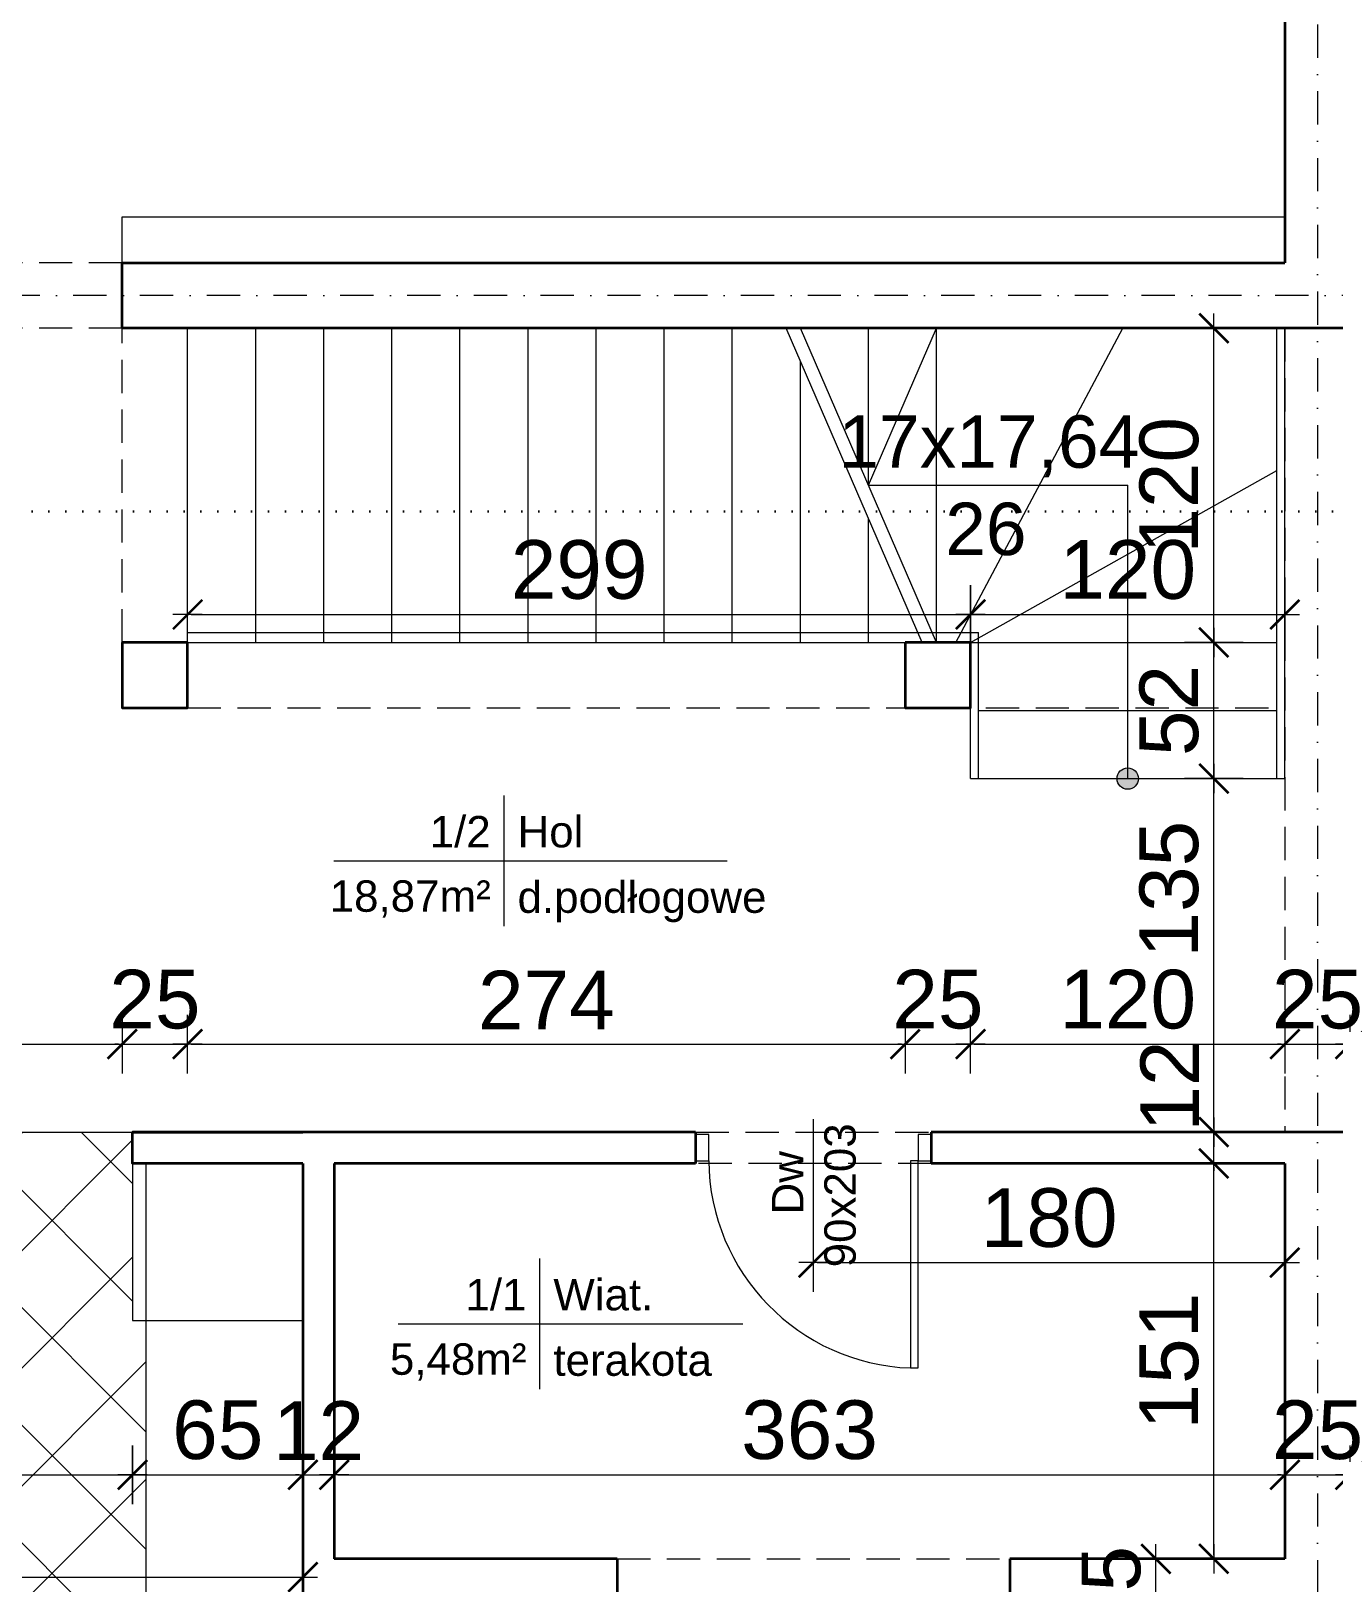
# Model space of a CAD drawing. Header units: millimetres. Extents: x -13512 to 8923, y -6533 to 5096.
# Drawn here: x 3405 to 3902, y 3309 to 3902 of the extents above; entities that cross this region are included whole.
import ezdxf

# ---------------------------------------------------------------- set-up
doc = ezdxf.new("R2010")
doc.units = ezdxf.units.MM
for name, pattern in [('DASHDOT', [25.4, 12.7, -6.35, 0, -6.35]), ('DASHED', [19.05, 12.7, -6.35]), ('DOT', [6.35, 0, -6.35])]:
    doc.linetypes.add(name, pattern=pattern)
doc.layers.get('0').update_dxf_attribs({"lineweight": 0})
doc.layers.add('A-meble', color=7, linetype='Continuous', lineweight=5, true_color=0x8a8a8a)
for name, color, linetype, lineweight in [('A-murowane', 3, 'Continuous', 35), ('A-osie', 7, 'DASHDOT', 5), ('A-pod', 6, 'DASHED', 15), ('A-schody', 2, 'Continuous', 5), ('A-stolarka', 1, 'Continuous', 5), ('A17_OPIS_WARSTW', 22, 'Continuous', 9), ('B-linia przekrojowa', 255, 'DOT', 30), ('B-opis', 7, 'Continuous', 0)]:
    doc.layers.add(name, color=color, linetype=linetype, lineweight=lineweight)
doc.styles.get("Standard").update_dxf_attribs({"font": 'arial.ttf'})
doc.dimstyles.new('PM-100', dxfattribs={"dimscale": 2.8, "dimtxt": 8, "dimasz": 0.5, "dimexe": 0, "dimexo": 0, "dimgap": 2, "dimtad": 1, "dimdec": 1, "dimrnd": 0.1, "dimzin": 13, "dimdsep": 46, "dimtxsty": 'Standard', "dimblk": 'Q', "dimcen": 0, "dimse1": 1, "dimse2": 1, "dimclrd": 256, "dimclre": 251, "dimclrt": 41, "dimadec": 1, "dimazin": 0, "dimtfac": 1, "dimtdec": 1, "dimtix": 1, "dimtmove": 1, "dimatfit": 0, "dimldrblk": 'NONE', "dimfxl": 1, "dimtolj": 1, "dimtzin": 13, "dimlwd": -1, "dimlwe": 0, "dimarcsym": 0})

# ---------------------------------------------------------------- blocks, each defined once
blk = doc.blocks.new('A$C1DD639F3')
at = {"layer": 'B-opis'}
blk.add_line((40, -40.1), (40, 10.87), dxfattribs=at)
at = {"layer": 'B-opis', "insert": (24.12, -25.48), "char_height": 12, "attachment_point": 1, "rotation": 90}
blk.add_mtext_dynamic_manual_height_columns('Dw\\P\\pi-20.199;90x203', width=13.1429, gutter_width=12.5, heights=[0], dxfattribs=at)
blk = doc.blocks.new('Q')
for p, q in [((0, 8), (0, -8)), ((-4, 0), (4, 0))]:
    blk.add_line(p, q)
at = {"const_width": 0.7}
blk.add_lwpolyline([(4, 4), (-4, -4)], dxfattribs=at)
blk = doc.blocks.new('*D51')
at = {"layer": 'A17_OPIS_WARSTW', "transparency": 16777216}
blk.add_line((3704.72, 3431.42), (3881.92, 3431.42), dxfattribs=at)
at = {"layer": 'Defpoints', "color": 0, "transparency": 16777216}
for p in [(3703.32, 3435.19), (3883.32, 3435.19), (3883.32, 3431.42)]:
    blk.add_point(p, dxfattribs=at)
at = {"layer": 'A17_OPIS_WARSTW', "transparency": 16777216, "xscale": 1.4, "yscale": 1.4, "zscale": 1.4, "rotation": 180}
blk.add_blockref('Q', (3703.32, 3431.42), dxfattribs=at)
at = {"layer": 'A17_OPIS_WARSTW', "transparency": 16777216, "xscale": 1.4, "yscale": 1.4, "zscale": 1.4}
blk.add_blockref('Q', (3883.32, 3431.42), dxfattribs=at)
at = {"layer": 'A17_OPIS_WARSTW', "color": 41, "transparency": 16777216, "insert": (3793.32, 3448.46), "char_height": 22.4, "attachment_point": 5}
blk.add_mtext('\\A1;180', dxfattribs=at)
blk = doc.blocks.new('_None')
blk = doc.blocks.new('*D52')
at = {"layer": 'A17_OPIS_WARSTW', "transparency": 16777216}
blk.add_line((3856.2, 3319.69), (3856.2, 3467.89), dxfattribs=at)
at = {"layer": 'Defpoints', "color": 0, "transparency": 16777216}
for p in [(3856.2, 3469.29), (3883.32, 3469.29), (3883.32, 3318.29)]:
    blk.add_point(p, dxfattribs=at)
at = {"layer": 'A17_OPIS_WARSTW', "transparency": 16777216, "xscale": 1.4, "yscale": 1.4, "zscale": 1.4}
for p, rotation in [((3856.2, 3469.29), 90), ((3856.2, 3318.29), 270)]:
    blk.add_blockref('Q', p, dxfattribs=dict(at, rotation=rotation))
at = {"layer": 'A17_OPIS_WARSTW', "color": 41, "transparency": 16777216, "insert": (3839.17, 3393.79), "char_height": 22.4, "attachment_point": 5, "rotation": 90}
blk.add_mtext('\\A1;151', dxfattribs=at)
blk = doc.blocks.new('*D53')
at = {"layer": 'A17_OPIS_WARSTW', "transparency": 16777216}
for p, q in [((3856.2, 3482.69), (3856.2, 3484.09)), ((3856.2, 3469.29), (3856.2, 3481.29)), ((3856.2, 3467.89), (3856.2, 3466.49))]:
    blk.add_line(p, q, dxfattribs=at)
at = {"layer": 'Defpoints', "color": 0, "transparency": 16777216}
for p in [(3856.2, 3481.29), (3856.2, 3481.29), (3883.32, 3469.29)]:
    blk.add_point(p, dxfattribs=at)
at = {"layer": 'A17_OPIS_WARSTW', "transparency": 16777216, "xscale": 1.4, "yscale": 1.4, "zscale": 1.4}
for p, rotation in [((3856.2, 3481.29), 270), ((3856.2, 3469.29), 90)]:
    blk.add_blockref('Q', p, dxfattribs=dict(at, rotation=rotation))
at = {"layer": 'A17_OPIS_WARSTW', "color": 41, "transparency": 16777216, "insert": (3839.36, 3498.83), "char_height": 22.4, "attachment_point": 5, "rotation": 90}
blk.add_mtext('\\A1;12', dxfattribs=at)
blk = doc.blocks.new('*D54')
at = {"layer": 'A17_OPIS_WARSTW', "transparency": 16777216}
blk.add_line((3856.2, 3482.69), (3856.2, 3614.89), dxfattribs=at)
at = {"layer": 'Defpoints', "color": 0, "transparency": 16777216}
for p in [(3856.2, 3616.29), (3856.2, 3616.29), (3856.2, 3481.29)]:
    blk.add_point(p, dxfattribs=at)
at = {"layer": 'A17_OPIS_WARSTW', "transparency": 16777216, "xscale": 1.4, "yscale": 1.4, "zscale": 1.4}
for p, rotation in [((3856.2, 3616.29), 90), ((3856.2, 3481.29), 270)]:
    blk.add_blockref('Q', p, dxfattribs=dict(at, rotation=rotation))
at = {"layer": 'A17_OPIS_WARSTW', "color": 41, "transparency": 16777216, "insert": (3839.16, 3574.05), "char_height": 22.4, "attachment_point": 5, "rotation": 90}
blk.add_mtext('\\A1;135', dxfattribs=at)
blk = doc.blocks.new('*D55')
at = {"layer": 'A17_OPIS_WARSTW', "transparency": 16777216}
blk.add_line((3856.2, 3617.69), (3856.2, 3666.89), dxfattribs=at)
at = {"layer": 'Defpoints', "color": 0, "transparency": 16777216}
for p in [(3856.2, 3668.29), (3856.2, 3668.29), (3856.2, 3616.29)]:
    blk.add_point(p, dxfattribs=at)
at = {"layer": 'A17_OPIS_WARSTW', "transparency": 16777216, "xscale": 1.4, "yscale": 1.4, "zscale": 1.4}
for p, rotation in [((3856.2, 3668.29), 90), ((3856.2, 3616.29), 270)]:
    blk.add_blockref('Q', p, dxfattribs=dict(at, rotation=rotation))
at = {"layer": 'A17_OPIS_WARSTW', "color": 41, "transparency": 16777216, "insert": (3839.17, 3642.29), "char_height": 22.4, "attachment_point": 5, "rotation": 90}
blk.add_mtext('\\A1;52', dxfattribs=at)
blk = doc.blocks.new('*D56')
at = {"layer": 'A17_OPIS_WARSTW', "transparency": 16777216}
blk.add_line((3856.2, 3669.69), (3856.2, 3786.89), dxfattribs=at)
at = {"layer": 'Defpoints', "color": 0, "transparency": 16777216}
for p in [(3856.2, 3788.29), (3856.2, 3788.29), (3856.2, 3668.29)]:
    blk.add_point(p, dxfattribs=at)
at = {"layer": 'A17_OPIS_WARSTW', "transparency": 16777216, "xscale": 1.4, "yscale": 1.4, "zscale": 1.4}
for p, rotation in [((3856.2, 3788.29), 90), ((3856.2, 3668.29), 270)]:
    blk.add_blockref('Q', p, dxfattribs=dict(at, rotation=rotation))
at = {"layer": 'A17_OPIS_WARSTW', "color": 41, "transparency": 16777216, "insert": (3839.17, 3728.29), "char_height": 22.4, "attachment_point": 5, "rotation": 90}
blk.add_mtext('\\A1;120', dxfattribs=at)
blk = doc.blocks.new('*D59')
at = {"layer": 'A17_OPIS_WARSTW', "transparency": 16777216}
blk.add_line((3104.72, 3311.29), (3506.92, 3311.29), dxfattribs=at)
at = {"layer": 'Defpoints', "color": 0, "transparency": 16777216}
for p in [(3103.32, 3311.29), (3508.32, 3311.29), (3508.32, 3311.29)]:
    blk.add_point(p, dxfattribs=at)
at = {"layer": 'A17_OPIS_WARSTW', "transparency": 16777216, "xscale": 1.4, "yscale": 1.4, "zscale": 1.4, "rotation": 180}
blk.add_blockref('Q', (3103.32, 3311.29), dxfattribs=at)
at = {"layer": 'A17_OPIS_WARSTW', "transparency": 16777216, "xscale": 1.4, "yscale": 1.4, "zscale": 1.4}
blk.add_blockref('Q', (3508.32, 3311.29), dxfattribs=at)
at = {"layer": 'A17_OPIS_WARSTW', "color": 41, "transparency": 16777216, "insert": (3305.82, 3328.32), "char_height": 22.4, "attachment_point": 5}
blk.add_mtext('\\A1;405', dxfattribs=at)
blk = doc.blocks.new('*D60')
at = {"layer": 'A17_OPIS_WARSTW', "transparency": 16777216}
blk.add_line((3104.72, 3350.41), (3441.92, 3350.41), dxfattribs=at)
at = {"layer": 'Defpoints', "color": 0, "transparency": 16777216}
for p in [(3443.32, 3475.29), (3103.32, 3349.12), (3443.32, 3350.41)]:
    blk.add_point(p, dxfattribs=at)
at = {"layer": 'A17_OPIS_WARSTW', "transparency": 16777216, "xscale": 1.4, "yscale": 1.4, "zscale": 1.4, "rotation": 180}
blk.add_blockref('Q', (3103.32, 3350.41), dxfattribs=at)
at = {"layer": 'A17_OPIS_WARSTW', "transparency": 16777216, "xscale": 1.4, "yscale": 1.4, "zscale": 1.4}
blk.add_blockref('Q', (3443.32, 3350.41), dxfattribs=at)
at = {"layer": 'A17_OPIS_WARSTW', "color": 41, "transparency": 16777216, "insert": (3273.32, 3367.45), "char_height": 22.4, "attachment_point": 5}
blk.add_mtext('\\A1;340', dxfattribs=at)
blk = doc.blocks.new('*D61')
at = {"layer": 'A17_OPIS_WARSTW', "transparency": 16777216}
blk.add_line((3444.72, 3350.41), (3506.92, 3350.41), dxfattribs=at)
at = {"layer": 'Defpoints', "color": 0, "transparency": 16777216}
for p in [(3443.32, 3475.29), (3508.32, 3350.41), (3508.32, 3350.41)]:
    blk.add_point(p, dxfattribs=at)
at = {"layer": 'A17_OPIS_WARSTW', "transparency": 16777216, "xscale": 1.4, "yscale": 1.4, "zscale": 1.4, "rotation": 180}
blk.add_blockref('Q', (3443.32, 3350.41), dxfattribs=at)
at = {"layer": 'A17_OPIS_WARSTW', "transparency": 16777216, "xscale": 1.4, "yscale": 1.4, "zscale": 1.4}
blk.add_blockref('Q', (3508.32, 3350.41), dxfattribs=at)
at = {"layer": 'A17_OPIS_WARSTW', "color": 41, "transparency": 16777216, "insert": (3475.82, 3367.44), "char_height": 22.4, "attachment_point": 5}
blk.add_mtext('\\A1;65', dxfattribs=at)
blk = doc.blocks.new('*D62')
at = {"layer": 'A17_OPIS_WARSTW', "transparency": 16777216}
for p, q in [((3506.92, 3350.41), (3505.52, 3350.41)), ((3508.32, 3350.41), (3520.32, 3350.41)), ((3521.72, 3350.41), (3523.12, 3350.41))]:
    blk.add_line(p, q, dxfattribs=at)
at = {"layer": 'Defpoints', "color": 0, "transparency": 16777216}
for p in [(3508.32, 3350.41), (3520.32, 3350.41), (3520.32, 3350.41)]:
    blk.add_point(p, dxfattribs=at)
at = {"layer": 'A17_OPIS_WARSTW', "transparency": 16777216, "xscale": 1.4, "yscale": 1.4, "zscale": 1.4}
blk.add_blockref('Q', (3508.32, 3350.41), dxfattribs=at)
at = {"layer": 'A17_OPIS_WARSTW', "transparency": 16777216, "xscale": 1.4, "yscale": 1.4, "zscale": 1.4, "rotation": 180}
blk.add_blockref('Q', (3520.32, 3350.41), dxfattribs=at)
at = {"layer": 'A17_OPIS_WARSTW', "color": 41, "transparency": 16777216, "insert": (3514.32, 3367.25), "char_height": 22.4, "attachment_point": 5}
blk.add_mtext('\\A1;12', dxfattribs=at)
blk = doc.blocks.new('*D63')
at = {"layer": 'A17_OPIS_WARSTW', "transparency": 16777216}
blk.add_line((3521.72, 3350.41), (3881.92, 3350.41), dxfattribs=at)
at = {"layer": 'Defpoints', "color": 0, "transparency": 16777216}
for p in [(3520.32, 3350.41), (3883.32, 3350.41), (3883.32, 3350.41)]:
    blk.add_point(p, dxfattribs=at)
at = {"layer": 'A17_OPIS_WARSTW', "transparency": 16777216, "xscale": 1.4, "yscale": 1.4, "zscale": 1.4, "rotation": 180}
blk.add_blockref('Q', (3520.32, 3350.41), dxfattribs=at)
at = {"layer": 'A17_OPIS_WARSTW', "transparency": 16777216, "xscale": 1.4, "yscale": 1.4, "zscale": 1.4}
blk.add_blockref('Q', (3883.32, 3350.41), dxfattribs=at)
at = {"layer": 'A17_OPIS_WARSTW', "color": 41, "transparency": 16777216, "insert": (3701.82, 3367.45), "char_height": 22.4, "attachment_point": 5}
blk.add_mtext('\\A1;363', dxfattribs=at)
blk = doc.blocks.new('*D64')
at = {"layer": 'A17_OPIS_WARSTW', "transparency": 16777216}
for p, q in [((3881.92, 3350.41), (3880.52, 3350.41)), ((3883.32, 3350.41), (3908.32, 3350.41)), ((3909.72, 3350.41), (3911.12, 3350.41))]:
    blk.add_line(p, q, dxfattribs=at)
at = {"layer": 'Defpoints', "color": 0, "transparency": 16777216}
for p in [(3883.32, 3350.41), (3908.32, 3350.41), (3908.32, 3350.41)]:
    blk.add_point(p, dxfattribs=at)
at = {"layer": 'A17_OPIS_WARSTW', "transparency": 16777216, "xscale": 1.4, "yscale": 1.4, "zscale": 1.4}
blk.add_blockref('Q', (3883.32, 3350.41), dxfattribs=at)
at = {"layer": 'A17_OPIS_WARSTW', "transparency": 16777216, "xscale": 1.4, "yscale": 1.4, "zscale": 1.4, "rotation": 180}
blk.add_blockref('Q', (3908.32, 3350.41), dxfattribs=at)
at = {"layer": 'A17_OPIS_WARSTW', "color": 41, "transparency": 16777216, "insert": (3895.82, 3367.44), "char_height": 22.4, "attachment_point": 5}
blk.add_mtext('\\A1;25', dxfattribs=at)
blk = doc.blocks.new('*D68')
at = {"layer": 'A17_OPIS_WARSTW', "transparency": 16777216}
blk.add_line((3104.72, 3514.85), (3437.92, 3514.85), dxfattribs=at)
at = {"layer": 'Defpoints', "color": 0, "transparency": 16777216}
for p in [(3439.32, 3652.87), (3103.32, 3532.38), (3439.32, 3514.85)]:
    blk.add_point(p, dxfattribs=at)
at = {"layer": 'A17_OPIS_WARSTW', "transparency": 16777216, "xscale": 1.4, "yscale": 1.4, "zscale": 1.4, "rotation": 180}
blk.add_blockref('Q', (3103.32, 3514.85), dxfattribs=at)
at = {"layer": 'A17_OPIS_WARSTW', "transparency": 16777216, "xscale": 1.4, "yscale": 1.4, "zscale": 1.4}
blk.add_blockref('Q', (3439.32, 3514.85), dxfattribs=at)
at = {"layer": 'A17_OPIS_WARSTW', "color": 41, "transparency": 16777216, "insert": (3344.49, 3531.9), "char_height": 22.4, "attachment_point": 5}
blk.add_mtext('\\A1;336', dxfattribs=at)
blk = doc.blocks.new('*D69')
at = {"layer": 'A17_OPIS_WARSTW', "transparency": 16777216}
for p, q in [((3437.92, 3514.85), (3436.52, 3514.85)), ((3439.32, 3514.85), (3464.32, 3514.85)), ((3465.72, 3514.85), (3467.12, 3514.85))]:
    blk.add_line(p, q, dxfattribs=at)
at = {"layer": 'Defpoints', "color": 0, "transparency": 16777216}
for p in [(3439.32, 3652.87), (3464.32, 3652.87), (3464.32, 3514.85)]:
    blk.add_point(p, dxfattribs=at)
at = {"layer": 'A17_OPIS_WARSTW', "transparency": 16777216, "xscale": 1.4, "yscale": 1.4, "zscale": 1.4}
blk.add_blockref('Q', (3439.32, 3514.85), dxfattribs=at)
at = {"layer": 'A17_OPIS_WARSTW', "transparency": 16777216, "xscale": 1.4, "yscale": 1.4, "zscale": 1.4, "rotation": 180}
blk.add_blockref('Q', (3464.32, 3514.85), dxfattribs=at)
at = {"layer": 'A17_OPIS_WARSTW', "color": 41, "transparency": 16777216, "insert": (3451.82, 3531.89), "char_height": 22.4, "attachment_point": 5}
blk.add_mtext('\\A1;25', dxfattribs=at)
blk = doc.blocks.new('*D70')
at = {"layer": 'A17_OPIS_WARSTW', "transparency": 16777216}
blk.add_line((3465.72, 3514.85), (3736.92, 3514.85), dxfattribs=at)
at = {"layer": 'Defpoints', "color": 0, "transparency": 16777216}
for p in [(3464.32, 3652.87), (3738.32, 3652.87), (3738.32, 3514.85)]:
    blk.add_point(p, dxfattribs=at)
at = {"layer": 'A17_OPIS_WARSTW', "transparency": 16777216, "xscale": 1.4, "yscale": 1.4, "zscale": 1.4, "rotation": 180}
blk.add_blockref('Q', (3464.32, 3514.85), dxfattribs=at)
at = {"layer": 'A17_OPIS_WARSTW', "transparency": 16777216, "xscale": 1.4, "yscale": 1.4, "zscale": 1.4}
blk.add_blockref('Q', (3738.32, 3514.85), dxfattribs=at)
at = {"layer": 'A17_OPIS_WARSTW', "color": 41, "transparency": 16777216, "insert": (3601.32, 3531.7), "char_height": 22.4, "attachment_point": 5}
blk.add_mtext('\\A1;274', dxfattribs=at)
blk = doc.blocks.new('*D71')
at = {"layer": 'A17_OPIS_WARSTW', "transparency": 16777216}
for p, q in [((3736.92, 3514.85), (3735.52, 3514.85)), ((3738.32, 3514.85), (3763.32, 3514.85)), ((3764.72, 3514.85), (3766.12, 3514.85))]:
    blk.add_line(p, q, dxfattribs=at)
at = {"layer": 'Defpoints', "color": 0, "transparency": 16777216}
for p in [(3738.32, 3652.87), (3763.32, 3652.87), (3763.32, 3514.85)]:
    blk.add_point(p, dxfattribs=at)
at = {"layer": 'A17_OPIS_WARSTW', "transparency": 16777216, "xscale": 1.4, "yscale": 1.4, "zscale": 1.4}
blk.add_blockref('Q', (3738.32, 3514.85), dxfattribs=at)
at = {"layer": 'A17_OPIS_WARSTW', "transparency": 16777216, "xscale": 1.4, "yscale": 1.4, "zscale": 1.4, "rotation": 180}
blk.add_blockref('Q', (3763.32, 3514.85), dxfattribs=at)
at = {"layer": 'A17_OPIS_WARSTW', "color": 41, "transparency": 16777216, "insert": (3750.82, 3531.89), "char_height": 22.4, "attachment_point": 5}
blk.add_mtext('\\A1;25', dxfattribs=at)
blk = doc.blocks.new('*D72')
at = {"layer": 'A17_OPIS_WARSTW', "transparency": 16777216}
blk.add_line((3764.72, 3514.85), (3881.92, 3514.85), dxfattribs=at)
at = {"layer": 'Defpoints', "color": 0, "transparency": 16777216}
for p in [(3763.32, 3652.87), (3883.32, 3625.87), (3883.32, 3514.85)]:
    blk.add_point(p, dxfattribs=at)
at = {"layer": 'A17_OPIS_WARSTW', "transparency": 16777216, "xscale": 1.4, "yscale": 1.4, "zscale": 1.4, "rotation": 180}
blk.add_blockref('Q', (3763.32, 3514.85), dxfattribs=at)
at = {"layer": 'A17_OPIS_WARSTW', "transparency": 16777216, "xscale": 1.4, "yscale": 1.4, "zscale": 1.4}
blk.add_blockref('Q', (3883.32, 3514.85), dxfattribs=at)
at = {"layer": 'A17_OPIS_WARSTW', "color": 41, "transparency": 16777216, "insert": (3823.32, 3531.89), "char_height": 22.4, "attachment_point": 5}
blk.add_mtext('\\A1;120', dxfattribs=at)
blk = doc.blocks.new('*D73')
at = {"layer": 'A17_OPIS_WARSTW', "transparency": 16777216}
for p, q in [((3881.92, 3514.85), (3880.52, 3514.85)), ((3883.32, 3514.85), (3908.32, 3514.85)), ((3909.72, 3514.85), (3911.12, 3514.85))]:
    blk.add_line(p, q, dxfattribs=at)
at = {"layer": 'Defpoints', "color": 0, "transparency": 16777216}
for p in [(3883.32, 3625.87), (3908.32, 3625.87), (3908.32, 3514.85)]:
    blk.add_point(p, dxfattribs=at)
at = {"layer": 'A17_OPIS_WARSTW', "transparency": 16777216, "xscale": 1.4, "yscale": 1.4, "zscale": 1.4}
blk.add_blockref('Q', (3883.32, 3514.85), dxfattribs=at)
at = {"layer": 'A17_OPIS_WARSTW', "transparency": 16777216, "xscale": 1.4, "yscale": 1.4, "zscale": 1.4, "rotation": 180}
blk.add_blockref('Q', (3908.32, 3514.85), dxfattribs=at)
at = {"layer": 'A17_OPIS_WARSTW', "color": 41, "transparency": 16777216, "insert": (3895.82, 3531.89), "char_height": 22.4, "attachment_point": 5}
blk.add_mtext('\\A1;25', dxfattribs=at)
blk = doc.blocks.new('*D84')
at = {"layer": 'A17_OPIS_WARSTW', "transparency": 16777216}
blk.add_line((3834.07, 3274.69), (3834.07, 3316.89), dxfattribs=at)
at = {"layer": 'Defpoints', "color": 0, "transparency": 16777216}
for p in [(3834.07, 3318.29), (3834.07, 3318.29), (3876.96, 3273.29)]:
    blk.add_point(p, dxfattribs=at)
at = {"layer": 'A17_OPIS_WARSTW', "transparency": 16777216, "xscale": 1.4, "yscale": 1.4, "zscale": 1.4}
for p, rotation in [((3834.07, 3318.29), 90), ((3834.07, 3273.29), 270)]:
    blk.add_blockref('Q', p, dxfattribs=dict(at, rotation=rotation))
at = {"layer": 'A17_OPIS_WARSTW', "color": 41, "transparency": 16777216, "insert": (3817.08, 3305.79), "char_height": 22.4, "attachment_point": 5, "rotation": 90}
blk.add_mtext('\\A1;45', dxfattribs=at)
blk = doc.blocks.new('*D87')
at = {"layer": 'A17_OPIS_WARSTW', "transparency": 16777216}
blk.add_line((3465.72, 3678.94), (3761.92, 3678.94), dxfattribs=at)
at = {"layer": 'Defpoints', "color": 0, "transparency": 16777216}
for p in [(3763.32, 3678.94), (3464.32, 3668.29), (3763.32, 3668.29)]:
    blk.add_point(p, dxfattribs=at)
at = {"layer": 'A17_OPIS_WARSTW', "transparency": 16777216, "xscale": 1.4, "yscale": 1.4, "zscale": 1.4, "rotation": 180}
blk.add_blockref('Q', (3464.32, 3678.94), dxfattribs=at)
at = {"layer": 'A17_OPIS_WARSTW', "transparency": 16777216, "xscale": 1.4, "yscale": 1.4, "zscale": 1.4}
blk.add_blockref('Q', (3763.32, 3678.94), dxfattribs=at)
at = {"layer": 'A17_OPIS_WARSTW', "color": 41, "transparency": 16777216, "insert": (3613.82, 3695.98), "char_height": 22.4, "attachment_point": 5}
blk.add_mtext('\\A1;299', dxfattribs=at)
blk = doc.blocks.new('*D88')
at = {"layer": 'A17_OPIS_WARSTW', "transparency": 16777216}
blk.add_line((3764.72, 3678.94), (3881.92, 3678.94), dxfattribs=at)
at = {"layer": 'Defpoints', "color": 0, "transparency": 16777216}
for p in [(3883.32, 3678.94), (3883.32, 3678.94), (3763.32, 3668.29)]:
    blk.add_point(p, dxfattribs=at)
at = {"layer": 'A17_OPIS_WARSTW', "transparency": 16777216, "xscale": 1.4, "yscale": 1.4, "zscale": 1.4, "rotation": 180}
blk.add_blockref('Q', (3763.32, 3678.94), dxfattribs=at)
at = {"layer": 'A17_OPIS_WARSTW', "transparency": 16777216, "xscale": 1.4, "yscale": 1.4, "zscale": 1.4}
blk.add_blockref('Q', (3883.32, 3678.94), dxfattribs=at)
at = {"layer": 'A17_OPIS_WARSTW', "color": 41, "transparency": 16777216, "insert": (3823.32, 3695.98), "char_height": 22.4, "attachment_point": 5}
blk.add_mtext('\\A1;120', dxfattribs=at)
blk = doc.blocks.new('A$C7E556D42')
at = {"layer": 'B-linia przekrojowa'}
blk.add_line((-2027.47, -800), (-272.53, -800), dxfattribs=at)

msp = doc.modelspace()

# ---------------------------------------------------------------- hatches: boundary and pattern name
at = {"layer": 'A-meble'}
h = msp.add_hatch(dxfattribs=at)
h.set_pattern_fill('NET', color=256, scale=10, angle=45)
h.set_pattern_definition([(45, (0, 214.62), (-22.45064, 22.45064), []), (135, (0, 214.62), (-22.45064, -22.45064), [])])
h.paths.add_polyline_path([(3163.32, 3481.29), (3443.32, 3481.29), (3443.32, 3409.29), (3448.32, 3409.29), (3448.32, 3273.29), (3163.32, 3273.29)])
edge = h.paths.add_edge_path(flags=16)
edge.add_line((3303.32, 3481.29), (3443.32, 3481.29))
at = {"layer": 'A-schody', "ltscale": 0.8}
h = msp.add_hatch(color=256, dxfattribs=at)
h.dxf.hatch_style = 1
edge = h.paths.add_edge_path()
edge.add_arc((3823.32, 3616.29), 4.09, 0, 360)

# ---------------------------------------------------------------- linework, layer by layer
at = {"layer": 'A-meble'}
for p, q in [((3303.32, 3481.29), (3443.32, 3481.29)), ((3448.32, 3469.29), (3448.32, 3273.29))]:
    msp.add_line(p, q, dxfattribs=at)
for points in [[(3439.32, 3813.29), (3439.32, 3830.79), (3883.32, 3830.79)], [(3443.32, 3469.29), (3443.32, 3409.29), (3508.32, 3409.29)]]:
    msp.add_lwpolyline(points, dxfattribs=at)
at = {"layer": 'A-murowane'}
for p, q in [((3883.32, 4223.29), (3883.32, 3813.29)), ((3439.32, 3813.29), (3883.32, 3813.29)), ((3439.32, 3788.29), (3439.32, 3813.29)), ((3941.32, 3788.29), (3439.32, 3788.29)), ((3658.32, 3481.29), (3443.32, 3481.29)), ((3658.32, 3481.29), (3658.32, 3469.29)), ((3938.32, 3481.29), (3748.32, 3481.29)), ((3748.32, 3481.29), (3748.32, 3469.29)), ((3508.32, 3469.29), (3508.32, 3213.29)), ((3520.32, 3469.29), (3520.32, 3318.29)), ((3658.32, 3469.29), (3520.32, 3469.29)), ((3883.32, 3469.29), (3748.32, 3469.29)), ((3883.32, 3469.29), (3883.32, 3318.29)), ((3628.32, 3318.29), (3520.32, 3318.29)), ((3628.32, 3318.29), (3628.32, 3293.29)), ((3778.32, 3318.29), (3778.32, 3293.29)), ((3883.32, 3318.29), (3778.32, 3318.29))]:
    msp.add_line(p, q, dxfattribs=at)
for points in [[(3439.32, 3668.29), (3439.32, 3643.29), (3464.32, 3643.29), (3464.32, 3668.29)], [(3738.32, 3668.29), (3738.32, 3643.29), (3763.32, 3643.29), (3763.32, 3668.29)]]:
    msp.add_lwpolyline(points, close=True, dxfattribs=at)
msp.add_lwpolyline([(3508.32, 3469.29), (3443.32, 3469.29), (3443.32, 3481.29), (3508.32, 3481.29)], dxfattribs=at)
at = {"layer": 'A-osie'}
for p, q in [((3895.82, 4235.79), (3895.82, 3200.79)), ((4325.82, 3800.79), (3090.82, 3800.79))]:
    msp.add_line(p, q, dxfattribs=at)
at = {"layer": 'A-pod'}
for p, q in [((3439.32, 3813.29), (3103.32, 3813.29)), ((3439.32, 3788.29), (3103.32, 3788.29)), ((3439.32, 3668.29), (3439.32, 3788.29)), ((3464.32, 3668.29), (3464.32, 3788.29)), ((3883.32, 3788.29), (3883.32, 3481.29)), ((3464.32, 3668.29), (3883.32, 3668.29)), ((3464.32, 3643.29), (3883.32, 3643.29)), ((3658.32, 3481.29), (3748.32, 3481.29)), ((3748.32, 3469.29), (3658.32, 3469.29)), ((3628.32, 3318.29), (3778.32, 3318.29))]:
    msp.add_line(p, q, dxfattribs=at)
at = {"layer": 'A-schody'}
for p, q in [((3464.32, 3668.29), (3464.32, 3788.29)), ((3490.32, 3668.29), (3490.32, 3788.29)), ((3516.32, 3668.29), (3516.32, 3788.29)), ((3542.32, 3668.29), (3542.32, 3788.29)), ((3568.32, 3668.29), (3568.32, 3788.29)), ((3594.32, 3668.29), (3594.32, 3788.29)), ((3620.32, 3668.29), (3620.32, 3788.29)), ((3646.32, 3668.29), (3646.32, 3788.29)), ((3672.32, 3668.29), (3672.32, 3788.29)), ((3724.32, 3728.29), (3724.32, 3788.29)), ((3750.32, 3668.29), (3750.32, 3788.29)), ((3757.66, 3668.29), (3821.47, 3788.29)), ((3880.32, 3616.29), (3880.32, 3788.29)), ((3883.32, 3616.29), (3883.32, 3788.29)), ((3698.32, 3668.29), (3698.32, 3775.71)), ((3763.32, 3668.29), (3880.32, 3733.92)), ((3724.32, 3668.29), (3724.32, 3715.71)), ((3464.32, 3672.08), (3766.32, 3672.08)), ((3766.32, 3616.29), (3766.32, 3672.08)), ((3464.32, 3668.29), (3750.32, 3668.29)), ((3763.32, 3668.29), (3880.32, 3668.29)), ((3763.32, 3616.29), (3763.32, 3668.29)), ((3766.32, 3642.29), (3880.32, 3642.29)), ((3763.32, 3616.29), (3883.32, 3616.29))]:
    msp.add_line(p, q, dxfattribs=at)
at = {"layer": 'A-schody', "ltscale": 0.8}
for p, q in [((3744.87, 3668.29), (3692.87, 3788.29)), ((3750.32, 3668.29), (3698.32, 3788.29)), ((3724.32, 3728.29), (3750.32, 3788.29)), ((3724.32, 3728.29), (3823.32, 3728.29)), ((3823.32, 3616.29), (3823.32, 3728.29))]:
    msp.add_line(p, q, dxfattribs=at)
msp.add_circle((3823.32, 3616.29), 4.09, dxfattribs=at)
at = {"layer": 'A-stolarka'}
for points in [[(3663.32, 3480.29), (3658.32, 3480.29), (3658.32, 3470.29), (3663.32, 3470.29)], [(3748.32, 3480.29), (3743.32, 3480.29), (3743.32, 3470.29), (3748.32, 3470.29)], [(3743.32, 3470.29), (3740.32, 3470.29), (3740.32, 3391.17), (3743.32, 3391.17)]]:
    msp.add_lwpolyline(points, close=True, dxfattribs=at)
msp.add_arc((3743.24, 3471.04), 79.93, 180.5436, 267.90504, dxfattribs=at)
at = {"layer": 'B-opis'}
for p, q in [((3585.18, 3559.86), (3585.18, 3609.86)), ((3520.18, 3584.86), (3670.39, 3584.86)), ((3598.85, 3383.04), (3598.85, 3433.04)), ((3544.72, 3408.04), (3676.31, 3408.04))]:
    msp.add_line(p, q, dxfattribs=at)

# ---------------------------------------------------------------- block references
at = {"layer": 'B-linia przekrojowa'}
msp.add_blockref('A$C7E556D42', (4858.32, 4518.29), dxfattribs=at)
at = {"layer": 'B-opis'}
msp.add_blockref('A$C1DD639F3', (3663.32, 3475.29), dxfattribs=at)

# ---------------------------------------------------------------- texts
for s, width, insert, char_height, attachment_point in [('\\pi-48.715;17x17,64\\P\\pi-7.9169;26', 13.1429, (3761.52, 3754.99), 20, 1), ('1/2', 87.8944, (3580.05, 3602), 12, 3), ('Hol', 148.0981, (3590.31, 3602), 12, 1), ('18,87m²', 87.8944, (3580.05, 3577.41), 12, 3), ('d.podłogowe', 87.8944, (3590.31, 3577), 12, 1), ('1/1', 87.8944, (3593.72, 3425.18), 12, 3), ('Wiat.', 148.0981, (3603.98, 3425.18), 12, 1), ('5,48m²', 87.8944, (3593.72, 3400.58), 12, 3), ('terakota', 87.8944, (3603.98, 3400.18), 12, 1)]:
    msp.add_mtext_dynamic_manual_height_columns(s, width=width, gutter_width=12.5, heights=[0], dxfattribs=dict(at, insert=insert, char_height=char_height, attachment_point=attachment_point))

# ---------------------------------------------------------------- dimensions: what is measured, and where the dimension line sits
at = {"layer": 'A17_OPIS_WARSTW'}
for base, p1, p2, picture, middle in [((3856.2, 3788.29), (3856.2, 3668.29), (3856.2, 3788.29), '*D56', (3839.17, 3728.29)), ((3856.2, 3668.29), (3856.2, 3616.29), (3856.2, 3668.29), '*D55', (3839.17, 3642.29)), ((3856.2, 3469.29), (3883.32, 3318.29), (3883.32, 3469.29), '*D52', (3839.17, 3393.79))]:
    dim = msp.add_linear_dim(base=base, p1=p1, p2=p2, angle=90, dimstyle='PM-100', dxfattribs=at)
    dim.commit()
    dim.dimension.update_dxf_attribs({"geometry": picture, "text_midpoint": middle})
for base, p1, p2, picture, middle in [((3763.32, 3678.94), (3464.32, 3668.29), (3763.32, 3668.29), '*D87', (3613.82, 3695.98)), ((3883.32, 3678.94), (3763.32, 3668.29), (3883.32, 3678.94), '*D88', (3823.32, 3695.98)), ((3464.32, 3514.85), (3439.32, 3652.87), (3464.32, 3652.87), '*D69', (3451.82, 3531.89)), ((3738.32, 3514.85), (3464.32, 3652.87), (3738.32, 3652.87), '*D70', (3601.32, 3531.7)), ((3763.32, 3514.85), (3738.32, 3652.87), (3763.32, 3652.87), '*D71', (3750.82, 3531.89)), ((3883.32, 3514.85), (3763.32, 3652.87), (3883.32, 3625.87), '*D72', (3823.32, 3531.89)), ((3908.32, 3514.85), (3883.32, 3625.87), (3908.32, 3625.87), '*D73', (3895.82, 3531.89)), ((3443.32, 3350.41), (3103.32, 3349.12), (3443.32, 3475.29), '*D60', (3273.32, 3367.45)), ((3508.32, 3350.41), (3443.32, 3475.29), (3508.32, 3350.41), '*D61', (3475.82, 3367.44)), ((3883.32, 3431.42), (3703.32, 3435.19), (3883.32, 3435.19), '*D51', (3793.32, 3448.46)), ((3520.32, 3350.41), (3508.32, 3350.41), (3520.32, 3350.41), '*D62', (3514.32, 3367.25)), ((3883.32, 3350.41), (3520.32, 3350.41), (3883.32, 3350.41), '*D63', (3701.82, 3367.45)), ((3908.32, 3350.41), (3883.32, 3350.41), (3908.32, 3350.41), '*D64', (3895.82, 3367.44)), ((3508.32, 3311.29), (3103.32, 3311.29), (3508.32, 3311.29), '*D59', (3305.82, 3328.32))]:
    dim = msp.add_linear_dim(base=base, p1=p1, p2=p2, dimstyle='PM-100', dxfattribs=at)
    dim.commit()
    dim.dimension.update_dxf_attribs({"geometry": picture, "text_midpoint": middle})
dim = msp.add_linear_dim(base=(3439.32, 3514.85), p1=(3103.32, 3532.38), p2=(3439.32, 3652.87), dimstyle='PM-100', dxfattribs=at)
dim.commit()
dim.dimension.update_dxf_attribs({"geometry": '*D68', "text_midpoint": (3344.49, 3514.85), "dimtype": 160})
for base, p1, p2, picture, middle in [((3856.2, 3616.29), (3856.2, 3481.29), (3856.2, 3616.29), '*D54', (3856.2, 3574.05)), ((3856.2, 3481.29), (3883.32, 3469.29), (3856.2, 3481.29), '*D53', (3856.2, 3498.83)), ((3834.07, 3318.29), (3876.96, 3273.29), (3834.07, 3318.29), '*D84', (3834.07, 3305.79))]:
    dim = msp.add_linear_dim(base=base, p1=p1, p2=p2, angle=90, dimstyle='PM-100', dxfattribs=at)
    dim.commit()
    dim.dimension.update_dxf_attribs({"geometry": picture, "text_midpoint": middle, "dimtype": 160})

doc.saveas('drawing.dxf')
